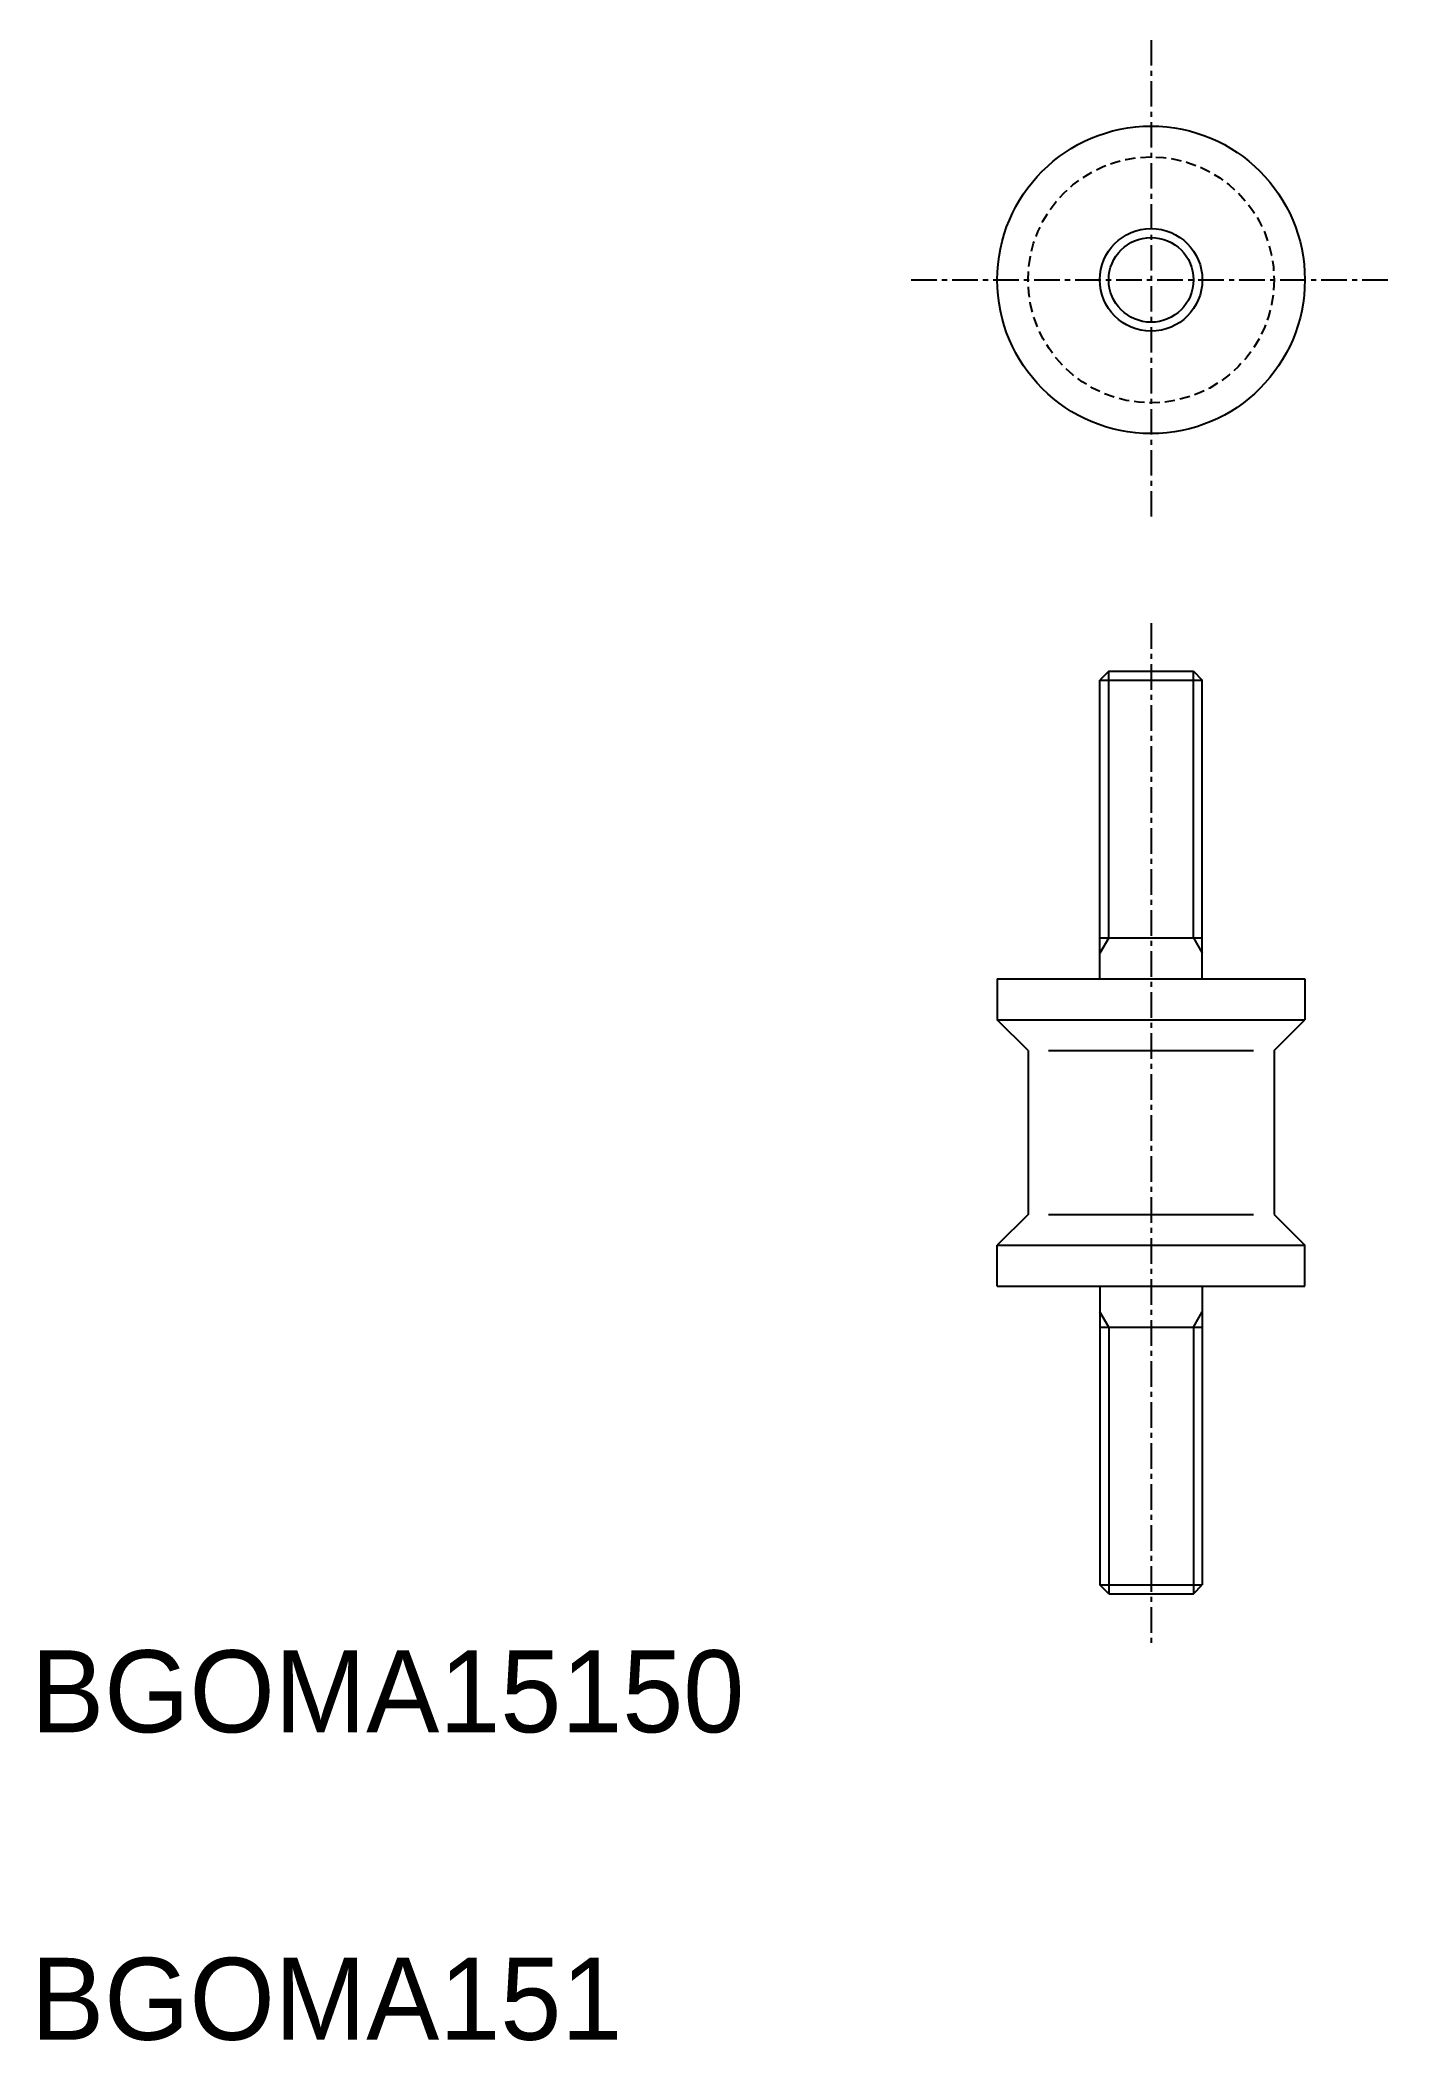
# Model space of a CAD drawing. Extents: x 101 to 166.9, y 165 to 262.6.
import ezdxf

# ---------------------------------------------------------------- set-up
doc = ezdxf.new("R2010")
doc.units = 0
doc.linetypes.add('CENTER', pattern=[2, 1.25, -0.25, 0.25, -0.25])
doc.linetypes.add('DASHED', pattern=[0.75, 0.5, -0.25])
doc.layers.get('0').update_dxf_attribs({"linetype": 'CONTINUOUS'})
doc.layers.add('CENTER', color=1, linetype='CENTER')

msp = doc.modelspace()

# ---------------------------------------------------------------- linework, layer by layer
at = {"color": 7, "linetype": 'CONTINUOUS'}
for p, q in [((153.14, 231.826), (152.707, 231.393)), ((152.707, 216.826), (152.707, 231.393)), ((152.707, 231.393), (157.707, 231.393)), ((153.14, 231.826), (157.274, 231.826)), ((157.274, 231.826), (157.707, 231.393)), ((157.707, 216.826), (157.707, 231.393)), ((152.707, 218.826), (157.707, 218.826)), ((147.707, 216.826), (162.707, 216.826)), ((147.707, 216.826), (147.707, 214.826)), ((162.707, 216.826), (162.707, 214.826)), ((147.707, 214.826), (162.707, 214.826)), ((149.207, 213.326), (147.707, 214.826)), ((161.207, 213.326), (162.707, 214.826)), ((149.207, 213.326), (149.207, 205.326)), ((150.207, 213.326), (160.207, 213.326)), ((161.207, 213.326), (161.207, 205.326)), ((149.207, 205.326), (147.707, 203.826)), ((150.207, 205.326), (160.207, 205.326)), ((161.207, 205.326), (162.707, 203.826)), ((147.707, 203.826), (162.707, 203.826)), ((147.707, 201.826), (147.707, 203.826)), ((162.707, 201.826), (162.707, 203.826)), ((147.707, 201.826), (162.707, 201.826)), ((152.707, 201.826), (152.707, 187.259)), ((157.707, 201.826), (157.707, 187.259)), ((152.707, 199.826), (157.707, 199.826)), ((152.707, 187.259), (157.707, 187.259)), ((153.14, 186.826), (152.707, 187.259)), ((153.14, 186.826), (157.274, 186.826)), ((157.274, 186.826), (157.707, 187.259))]:
    msp.add_line(p, q, dxfattribs=at)
at = {"color": 3, "linetype": 'CONTINUOUS'}
for p, q in [((153.14, 218.826), (153.14, 231.826)), ((157.274, 218.826), (157.274, 231.826)), ((153.14, 218.825), (152.707, 218.075)), ((157.274, 218.826), (157.707, 218.076)), ((153.14, 199.826), (152.707, 200.576)), ((157.274, 199.826), (157.707, 200.576)), ((153.14, 199.826), (153.14, 186.826)), ((157.274, 199.826), (157.274, 186.826))]:
    msp.add_line(p, q, dxfattribs=at)
at = {"color": 7, "linetype": 'CONTINUOUS'}
for radius in [7.5, 2.5]:
    msp.add_circle((155.207, 250.916), radius, dxfattribs=at)
at = {"color": 3, "linetype": 'DASHED'}
msp.add_circle((155.207, 250.916), 6, dxfattribs=at)
at = {"color": 3, "linetype": 'CONTINUOUS'}
msp.add_circle((155.207, 250.916), 2.067, dxfattribs=at)
at = {"layer": 'CENTER', "color": 1, "linetype": 'CENTER'}
for p, q in [((155.207, 262.615), (155.207, 239.216)), ((143.508, 250.916), (166.907, 250.916)), ((155.207, 234.174), (155.207, 184.207))]:
    msp.add_line(p, q, dxfattribs=at)

# ---------------------------------------------------------------- texts
at = {"color": 7, "linetype": 'CONTINUOUS'}
for s, p in [('BGOMA15150', (100.582, 180.066)), ('BGOMA151', (100.582, 165.066))]:
    msp.add_text(s, height=4, dxfattribs=at).set_placement(p)

doc.saveas('drawing.dxf')
